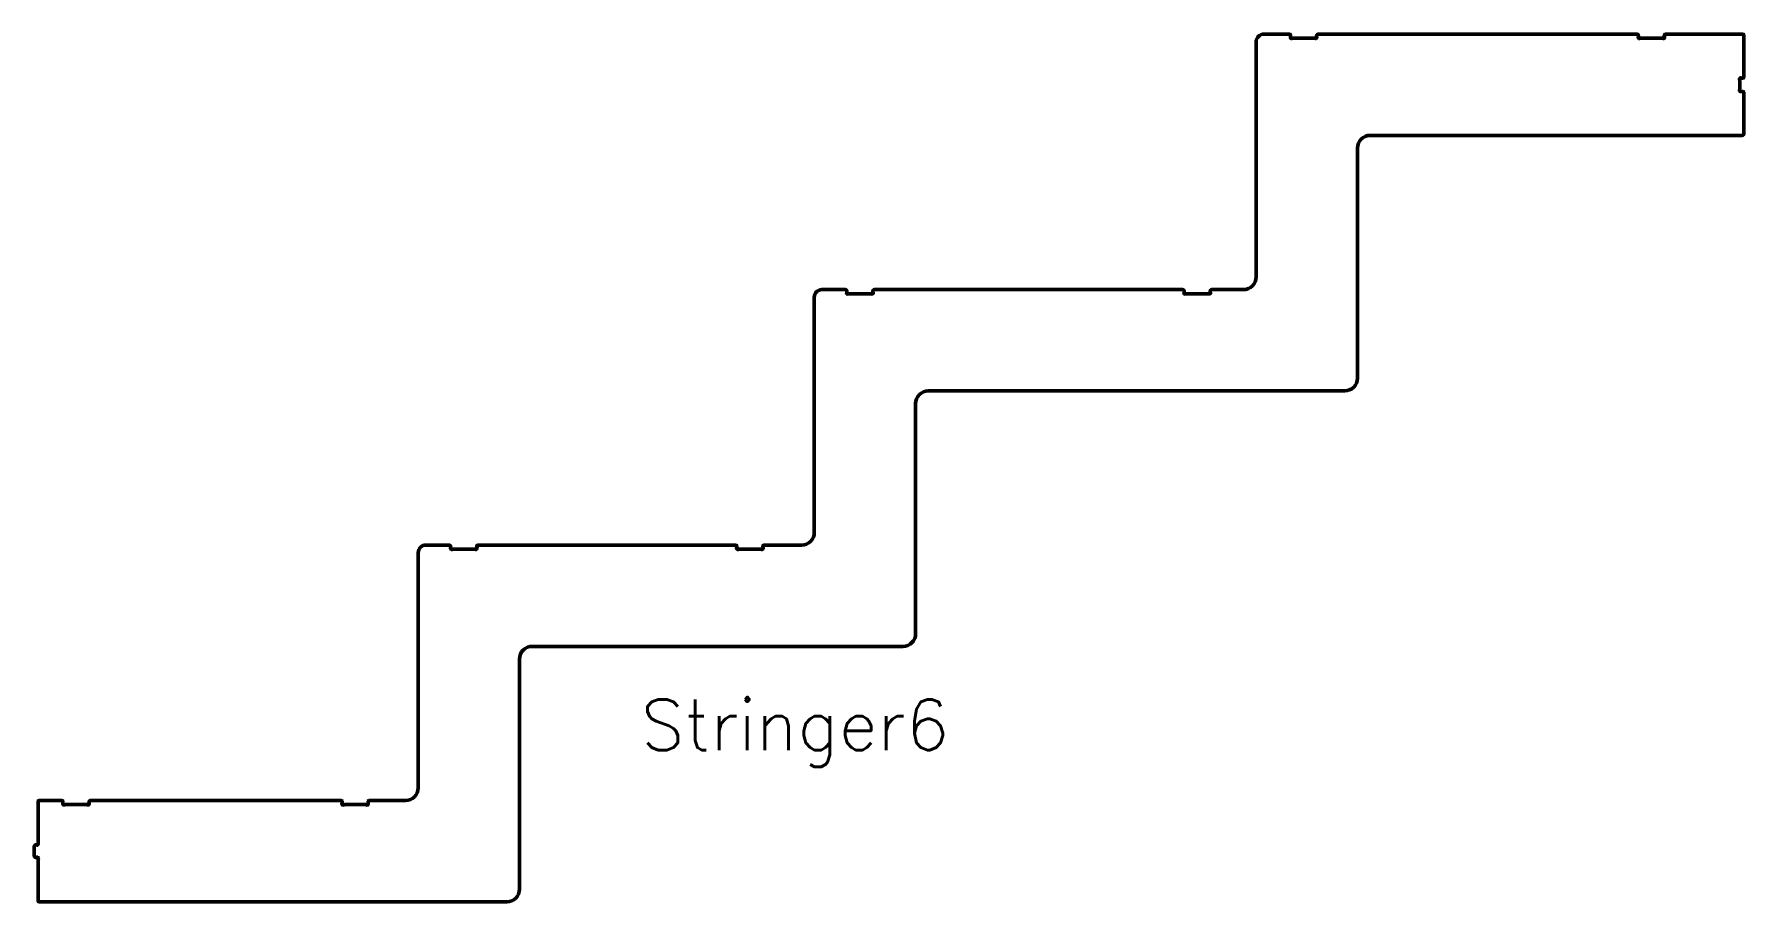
# Model space of a CAD drawing. Header units: millimetres. Extents: x 74 to 1424, y 153 to 838.
import ezdxf
from ezdxf.enums import TextEntityAlignment as Align

# ---------------------------------------------------------------- set-up
doc = ezdxf.new("R2010")
doc.units = ezdxf.units.MM
doc.layers.add('Cutting', color=5, linetype='Continuous', lineweight=50)
doc.layers.add('Mark', color=6, linetype='Continuous')
doc.styles.add('RomanS.shx', font='RomanS.shx')

msp = doc.modelspace()

# ---------------------------------------------------------------- linework, layer by layer
at = {"layer": 'Cutting', "flags": 128}
msp.add_lwpolyline([(117.4, 231.8, -0.414214), (118.4, 232.8), (316.4, 232.8, -0.414214), (317.4, 231.8), (317.4, 231.3, -0.137871), (317.2, 230.8, 0.786918), (318.6, 229.4, -0.137871), (319.1, 229.6), (336.1, 229.6, -0.137871), (336.6, 229.4, 0.786918), (338, 230.8, -0.137871), (337.9, 231.3), (337.9, 231.8, -0.414214), (338.9, 232.8), (367.4, 232.8, 0.414214), (377.4, 242.8), (377.4, 428.6, -0.414214), (383.4, 434.6), (402.1, 434.6, -0.414214), (403.1, 433.6), (403.1, 433.1, -0.137871), (403, 432.6, 0.786918), (404.4, 431.2, -0.137871), (404.9, 431.3), (421.9, 431.3, -0.137871), (422.4, 431.2, 0.786918), (423.8, 432.6, -0.137871), (423.6, 433.1), (423.6, 433.6, -0.414214), (424.6, 434.6), (628, 434.6, -0.414214), (629, 433.6), (629, 433.1, -0.137871), (628.9, 432.6, 0.786918), (630.2, 431.2, -0.137871), (630.8, 431.3), (647.8, 431.3, -0.137871), (648.3, 431.2, 0.786918), (649.7, 432.6, -0.137871), (649.5, 433.1), (649.5, 433.6, -0.414214), (650.5, 434.6), (680.2, 434.6, 0.414214), (690.2, 444.6), (690.2, 630.4, -0.414214), (696.2, 636.4), (714.9, 636.4, -0.414214), (715.9, 635.4), (715.9, 634.9, -0.137871), (715.8, 634.4, 0.786918), (717.2, 633, -0.137871), (717.7, 633.1), (734.7, 633.1, -0.137871), (735.2, 633, 0.786918), (736.6, 634.4, -0.137871), (736.4, 634.9), (736.4, 635.4, -0.414214), (737.4, 636.4), (981.3, 636.4, -0.414214), (982.3, 635.4), (982.3, 634.9, -0.137871), (982.2, 634.4, 0.786918), (983.6, 633, -0.137871), (984.1, 633.1), (1001.1, 633.1, -0.137871), (1001.6, 633, 0.786918), (1003, 634.4, -0.137871), (1002.8, 634.9), (1002.8, 635.4, -0.414214), (1003.8, 636.4), (1029.1, 636.4, 0.414214), (1039.1, 646.4), (1039.1, 832.2, -0.414214), (1045.1, 838.2), (1065.3, 838.2, -0.414214), (1066.3, 837.2), (1066.3, 836.7, -0.137871), (1066.1, 836.1, 0.786918), (1067.5, 834.8, -0.137871), (1068, 834.9), (1085, 834.9, -0.137871), (1085.6, 834.8, 0.786918), (1086.9, 836.1, -0.137871), (1086.8, 836.7), (1086.8, 837.2, -0.414214), (1087.8, 838.2), (1339.9, 838.2, -0.414214), (1340.9, 837.2), (1340.9, 836.7, -0.137871), (1340.8, 836.1, 0.786918), (1342.1, 834.8, -0.137871), (1342.7, 834.9), (1359.7, 834.9, -0.137871), (1360.2, 834.8, 0.786918), (1361.6, 836.1, -0.137871), (1361.4, 836.7), (1361.4, 837.2, -0.414214), (1362.4, 838.2), (1423.2, 838.2, -0.414214), (1424.2, 837.2), (1424.2, 804.4, -0.414214), (1423.2, 803.4), (1422.7, 803.4, -0.137871), (1422.1, 803.6, 0.786918), (1420.8, 802.2, -0.137871), (1420.9, 801.7), (1420.9, 794.7, -0.137871), (1420.8, 794.1, 0.786918), (1422.1, 792.8, -0.137871), (1422.7, 792.9), (1423.2, 792.9, -0.414214), (1424.2, 791.9), (1424.2, 759.2, -0.414214), (1423.2, 758.2), (1129.1, 758.2, 0.414214), (1119.1, 748.2), (1119.1, 566.4, -0.414214), (1109.1, 556.4), (780.2, 556.4, 0.414214), (770.2, 546.4), (770.2, 364.6, -0.414214), (760.2, 354.6), (467.4, 354.6, 0.414214), (457.4, 344.6), (457.4, 162.8, -0.414214), (447.4, 152.8), (78.2, 152.8, -0.414214), (77.2, 153.8), (77.2, 186.1, -0.137871), (77.3, 186.6, 0.786918), (75.9, 188, -0.137871), (75.4, 187.8), (75.2, 187.8, -0.414214), (74.2, 188.8), (74.2, 196.8, -0.414214), (75.2, 197.8), (75.4, 197.8, -0.137871), (75.9, 197.7, 0.786918), (77.3, 199, -0.137871), (77.2, 199.6), (77.2, 231.8, -0.414214), (78.2, 232.8), (95.9, 232.8, -0.414214), (96.9, 231.8), (96.9, 231.3, -0.137871), (96.8, 230.8, 0.786918), (98.1, 229.4, -0.137871), (98.7, 229.6), (115.7, 229.6, -0.137871), (116.2, 229.4, 0.786918), (117.6, 230.8, -0.137871), (117.4, 231.3)], format="xyb", close=True, dxfattribs=at)

# ---------------------------------------------------------------- texts
at = {"layer": 'Mark', "color": 6, "style": 'RomanS.shx'}
msp.add_text('Stringer6', height=40, dxfattribs=at).set_placement((675, 312.7), align=Align.TOP_CENTER)

doc.saveas('drawing.dxf')
